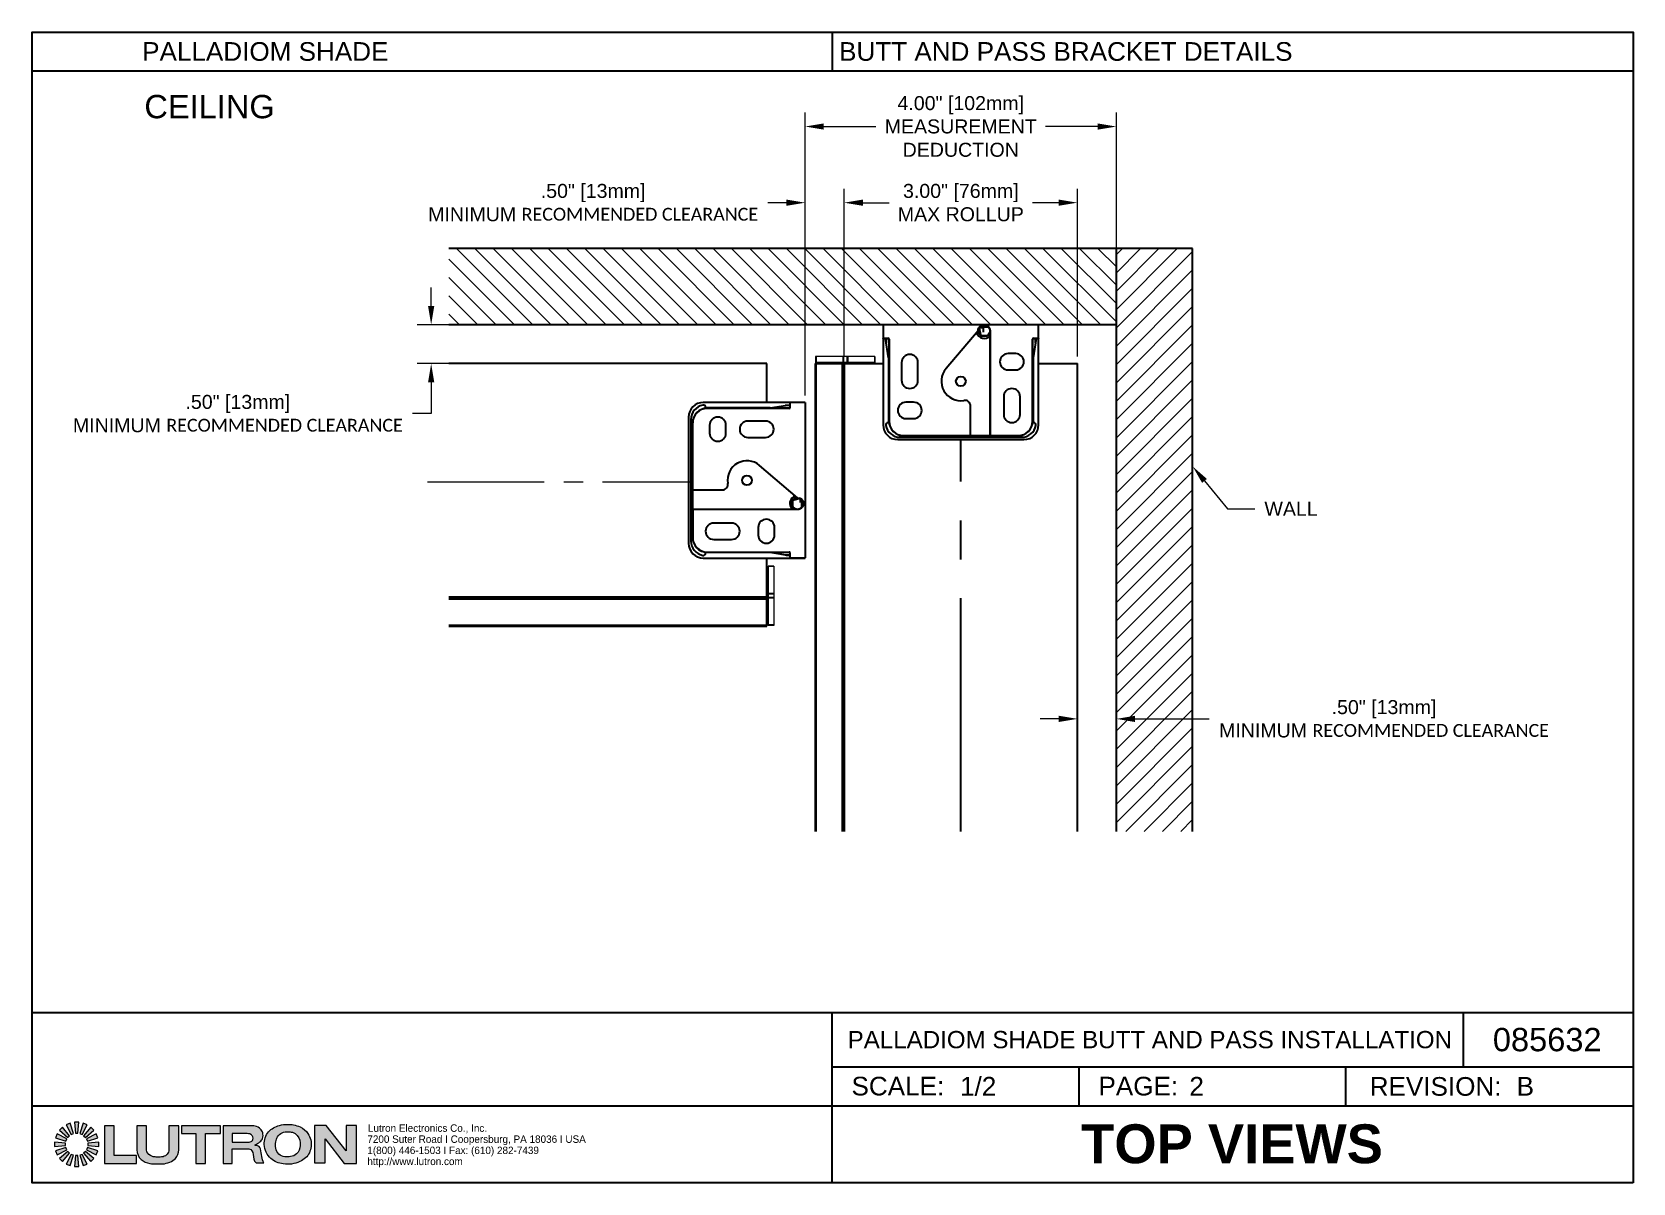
# Paper-space layout '085632_PAGE_2_OF_2' of a CAD drawing. Header units: inches. Extents: x 0.1 to 10.4, y 0.1 to 7.5.
# The model-space entities are those that its viewports show. They can reach past a viewport. Long polylines and large blocks are cut down to what shows.
import ezdxf
from ezdxf.enums import TextEntityAlignment as Align

# ---------------------------------------------------------------- set-up
doc = ezdxf.new("R2010")
doc.units = ezdxf.units.IN
doc.header["$MEASUREMENT"] = 0
doc.linetypes.add('CENTER2', pattern=[1.125, 0.75, -0.125, 0.125, -0.125])
doc.layers.get('0').update_dxf_attribs({"true_color": 0xc2ced6})
for name, color, linetype, lineweight in [('BORDER', 7, 'Continuous', 30), ('CENTERLINE', 7, 'CENTER2', 30), ('FABRIC-ROLL', 7, 'Continuous', 30), ('HEMBAR-ENDCAP', 7, 'Continuous', 9), ('SHADE-BRACKET', 7, 'Continuous', 30), ('STRUCTURE-SUB-STRUCTURE_THICK', 7, 'Continuous', 30), ('STRUCTURE-SUB-STRUCTURE_THIN', 7, 'Continuous', 9), ('TEXT', 7, 'Continuous', 18)]:
    doc.layers.add(name, color=color, linetype=linetype, lineweight=lineweight)
doc.layers.add('VIEWPORT', color=2, linetype='Continuous')
doc.layers.get('VIEWPORT').off()
doc.styles.get("Standard").update_dxf_attribs({"font": 'arial.ttf'})
doc.styles.add('TEXTSTYLE_4', font='cgomg.ttf')
doc.styles.add('TEXTSTYLE_5', font='cgomgbd.ttf')
doc.dimstyles.new('MM IN LINE', dxfattribs={"dimscale": 0, "dimtxt": 0.09, "dimasz": 0.12, "dimexe": 0.09, "dimexo": 0.045, "dimgap": 0.0625, "dimtad": 0, "dimtih": 1, "dimtoh": 1, "dimrnd": 0.0625, "dimzin": 4, "dimdsep": 46, "dimtxsty": 'Standard', "dimcen": 0.045, "dimclrd": 256, "dimclre": 256, "dimclrt": 256, "dimadec": 0, "dimazin": 1, "dimtfac": 1, "dimtofl": 0, "dimtmove": 0, "dimatfit": 3, "dimfxl": 1, "dimtfill": 1, "dimtolj": 1, "dimtzin": 0, "dimlwd": -1, "dimlwe": -1, "dimarcsym": 0})

# ---------------------------------------------------------------- blocks, each defined once
blk = doc.blocks.new('LANDSCAPE_TITLE_BK_ATTRIBUTE')
for tag, height, p in [('CONSUMER/CONTRACT_ROLLER________', 0.12, (2.409, 7.4)), ('MOUNT', 0.12, (6.859, 7.4)), ('FAMILY', 0.1, (7.294, 1.047)), ('PN', 0.15, (9.857, 1.047))]:
    blk.add_attdef(tag, text='', height=height).set_placement(p, align=Align.MIDDLE_CENTER)
for tag, p in [('#/#', (6.092, 0.747)), ('VIEW', (7.567, 0.747)), ('REV', (9.671, 0.747))]:
    blk.add_attdef(tag, text='', height=0.12).set_placement(p, align=Align.MIDDLE_LEFT)
blk = doc.blocks.new('LANDSCAPE_BORDER_2')
at = {"layer": 'TEXT'}
h = blk.add_hatch(color=7, dxfattribs=at)
h.paths.add_polyline_path([(0.404, 0.445), (0.42, 0.445), (0.426, 0.515), (0.398, 0.515)])
h.paths.add_polyline_path([(0.42, 0.301), (0.404, 0.301), (0.398, 0.231), (0.426, 0.231)])
h.paths.add_polyline_path([(0.27, 0.359), (0.34, 0.365), (0.34, 0.381), (0.27, 0.387)])
h.paths.add_polyline_path([(0.484, 0.365), (0.554, 0.359), (0.554, 0.387), (0.484, 0.381)])
h.paths.add_polyline_path([(0.432, 0.443), (0.447, 0.437), (0.479, 0.499), (0.454, 0.509)])
h.paths.add_polyline_path([(0.392, 0.303), (0.377, 0.309), (0.345, 0.247), (0.37, 0.237)])
h.paths.add_polyline_path([(0.276, 0.415), (0.343, 0.393), (0.348, 0.408), (0.286, 0.44)])
h.paths.add_polyline_path([(0.476, 0.338), (0.538, 0.306), (0.548, 0.331), (0.482, 0.353)])
h.paths.add_polyline_path([(0.457, 0.429), (0.468, 0.418), (0.522, 0.464), (0.503, 0.483)])
h.paths.add_polyline_path([(0.367, 0.317), (0.356, 0.328), (0.302, 0.282), (0.321, 0.263)])
h.paths.add_polyline_path([(0.302, 0.464), (0.356, 0.418), (0.367, 0.429), (0.321, 0.483)])
h.paths.add_polyline_path([(0.457, 0.317), (0.503, 0.263), (0.522, 0.282), (0.468, 0.328)])
h.paths.add_polyline_path([(0.476, 0.408), (0.482, 0.393), (0.548, 0.415), (0.538, 0.44)])
h.paths.add_polyline_path([(0.348, 0.338), (0.343, 0.353), (0.276, 0.331), (0.286, 0.306)])
h.paths.add_polyline_path([(0.345, 0.499), (0.377, 0.437), (0.392, 0.443), (0.37, 0.509)])
h.paths.add_polyline_path([(0.432, 0.303), (0.454, 0.237), (0.479, 0.247), (0.447, 0.309)])
h = blk.add_hatch(color=7, dxfattribs=at)
edge = h.paths.add_edge_path()
edge.add_line((0.592, 0.25), (0.796, 0.25))
edge.add_line((0.796, 0.25), (0.796, 0.301))
edge.add_line((0.796, 0.301), (0.654, 0.301))
edge.add_line((0.654, 0.301), (0.654, 0.493))
edge.add_line((0.654, 0.493), (0.592, 0.493))
edge.add_line((0.592, 0.493), (0.592, 0.25))
edge = h.paths.add_edge_path()
edge.add_spline(control_points=[(0.8, 0.338), (0.799, 0.315), (0.819, 0.272), (0.877, 0.248), (0.925, 0.248), (0.968, 0.246), (1.01, 0.256), (1.056, 0.282), (1.067, 0.319), (1.068, 0.338)], knot_values=[0, 0, 0, 0, 0.188111, 0.359458, 0.484066, 0.584571, 0.714437, 0.834186, 1, 1, 1, 1], degree=3, periodic=0)
edge.add_line((1.068, 0.338), (1.068, 0.493))
edge.add_line((1.068, 0.493), (1.005, 0.493))
edge.add_line((1.005, 0.493), (1.005, 0.338))
edge.add_spline(control_points=[(1.005, 0.338), (1.004, 0.329), (0.997, 0.308), (0.966, 0.29), (0.934, 0.292), (0.906, 0.292), (0.877, 0.304), (0.862, 0.321), (0.862, 0.338)], knot_values=[0, 0, 0, 0, 0.15202, 0.320142, 0.51822, 0.660899, 0.757095, 1, 1, 1, 1], degree=3, periodic=0)
edge.add_line((0.862, 0.338), (0.862, 0.493))
edge.add_line((0.862, 0.493), (0.8, 0.493))
edge.add_line((0.8, 0.493), (0.8, 0.338))
h.paths.add_polyline_path([(1.086, 0.443), (1.178, 0.443), (1.178, 0.25), (1.241, 0.25), (1.241, 0.443), (1.337, 0.443), (1.337, 0.493), (1.086, 0.493)])
edge = h.paths.add_edge_path()
edge.add_line((1.353, 0.25), (1.412, 0.25))
edge.add_line((1.412, 0.25), (1.412, 0.345))
edge.add_line((1.412, 0.345), (1.519, 0.345))
edge.add_spline(control_points=[(1.519, 0.345), (1.539, 0.344), (1.55, 0.304), (1.548, 0.267), (1.566, 0.254)], knot_values=[0, 0, 0, 0, 0.461097, 1, 1, 1, 1], degree=3, periodic=0)
edge.add_line((1.566, 0.254), (1.615, 0.254))
edge.add_spline(control_points=[(1.615, 0.254), (1.608, 0.266), (1.601, 0.298), (1.599, 0.333), (1.585, 0.365), (1.572, 0.365), (1.559, 0.365)], knot_values=[0, 0, 0, 0, 0.309273, 0.686569, 0.804595, 1, 1, 1, 1], degree=3, periodic=0)
edge.add_line((1.559, 0.365), (1.559, 0.371))
edge.add_spline(control_points=[(1.559, 0.371), (1.571, 0.374), (1.589, 0.386), (1.608, 0.408), (1.611, 0.43), (1.609, 0.451), (1.594, 0.477), (1.567, 0.49), (1.544, 0.493), (1.534, 0.493), (1.529, 0.493)], knot_values=[0, 0, 0, 0, 0.183729, 0.323126, 0.41577, 0.510898, 0.645084, 0.849809, 0.930648, 1, 1, 1, 1], degree=3, periodic=0)
edge.add_line((1.529, 0.493), (1.353, 0.493))
edge.add_line((1.353, 0.493), (1.353, 0.25))
edge = h.paths.add_edge_path()
edge.add_line((1.412, 0.387), (1.501, 0.387))
edge.add_spline(control_points=[(1.501, 0.387), (1.508, 0.387), (1.527, 0.385), (1.547, 0.401), (1.546, 0.423), (1.53, 0.442), (1.511, 0.443), (1.501, 0.443)], knot_values=[0, 0, 0, 0, 0.230109, 0.419054, 0.563256, 0.732365, 1, 1, 1, 1], degree=3, periodic=0)
edge.add_line((1.501, 0.443), (1.412, 0.443))
edge.add_line((1.412, 0.443), (1.412, 0.387))
h.paths.add_polyline_path([(1.942, 0.254), (2.009, 0.254), (2.009, 0.408), (2.133, 0.25), (2.211, 0.25), (2.211, 0.495), (2.145, 0.495), (2.145, 0.331), (2.016, 0.495), (1.942, 0.495)])
edge = h.paths.add_edge_path()
edge.add_spline(control_points=[(1.771, 0.502), (1.752, 0.502), (1.707, 0.496), (1.636, 0.461), (1.606, 0.367), (1.65, 0.275), (1.729, 0.245), (1.795, 0.244), (1.844, 0.26), (1.897, 0.29), (1.93, 0.36), (1.91, 0.441), (1.857, 0.486), (1.81, 0.499), (1.783, 0.502), (1.771, 0.502)], knot_values=[0, 0, 0, 0, 0.06306, 0.155327, 0.255366, 0.367513, 0.466924, 0.528817, 0.591533, 0.641692, 0.734618, 0.832299, 0.906956, 0.958757, 1, 1, 1, 1], degree=3, periodic=0)
edge = h.paths.add_edge_path()
edge.add_spline(control_points=[(1.771, 0.454), (1.758, 0.454), (1.731, 0.452), (1.701, 0.425), (1.691, 0.387), (1.69, 0.348), (1.707, 0.306), (1.749, 0.292), (1.789, 0.292), (1.835, 0.31), (1.857, 0.368), (1.842, 0.426), (1.803, 0.453), (1.78, 0.454), (1.771, 0.454)], knot_values=[0, 0, 0, 0, 0.074304, 0.154386, 0.220079, 0.299568, 0.381617, 0.466113, 0.537445, 0.620684, 0.736064, 0.868297, 0.943341, 1, 1, 1, 1], degree=3, periodic=0)
at = {"layer": 'BORDER'}
for p, q in [((5.272, 7.275), (5.272, 7.525)), ((0.125, 7.275), (10.419, 7.275)), ((0.125, 1.222), (10.419, 1.222)), ((5.269, 0.125), (5.269, 1.222)), ((9.328, 1.222), (9.328, 0.872)), ((5.269, 0.872), (10.419, 0.872)), ((6.858, 0.622), (6.858, 0.872)), ((8.573, 0.622), (8.573, 0.872)), ((0.125, 0.622), (10.419, 0.622))]:
    blk.add_line(p, q, dxfattribs=at)
blk.add_lwpolyline([(10.419, 0.125), (0.125, 0.125), (0.125, 7.525), (10.419, 7.525), (10.419, 0.125)], dxfattribs=at)
at = {"layer": 'TEXT', "color": 7, "linetype": 'Continuous'}
for p, q in [((0.286, 0.44), (0.276, 0.415)), ((0.276, 0.415), (0.343, 0.393)), ((0.321, 0.483), (0.302, 0.464)), ((0.27, 0.387), (0.27, 0.359)), ((0.34, 0.381), (0.27, 0.387)), ((0.27, 0.359), (0.34, 0.365)), ((0.343, 0.353), (0.276, 0.331)), ((0.276, 0.331), (0.286, 0.306)), ((0.34, 0.365), (0.34, 0.381)), ((0.302, 0.282), (0.321, 0.263))]:
    blk.add_line(p, q, dxfattribs=at)
at = {"layer": 'TEXT', "color": 7}
for p, q in [((0.348, 0.408), (0.286, 0.44)), ((0.302, 0.464), (0.356, 0.418)), ((0.367, 0.429), (0.321, 0.483)), ((0.37, 0.509), (0.345, 0.499)), ((0.345, 0.499), (0.377, 0.437)), ((0.356, 0.418), (0.367, 0.429)), ((0.392, 0.443), (0.37, 0.509)), ((0.377, 0.437), (0.392, 0.443)), ((0.398, 0.515), (0.404, 0.445)), ((0.426, 0.515), (0.398, 0.515)), ((0.404, 0.445), (0.42, 0.445)), ((0.42, 0.445), (0.426, 0.515)), ((0.454, 0.509), (0.432, 0.443)), ((0.432, 0.443), (0.447, 0.437)), ((0.447, 0.437), (0.479, 0.499)), ((0.479, 0.499), (0.454, 0.509)), ((0.503, 0.483), (0.457, 0.429)), ((0.457, 0.429), (0.468, 0.418)), ((0.468, 0.418), (0.522, 0.464)), ((0.538, 0.44), (0.476, 0.408)), ((0.482, 0.393), (0.548, 0.415)), ((0.522, 0.464), (0.503, 0.483)), ((0.548, 0.415), (0.538, 0.44)), ((0.592, 0.493), (0.592, 0.25)), ((0.654, 0.493), (0.592, 0.493)), ((0.654, 0.301), (0.654, 0.493)), ((0.8, 0.493), (0.8, 0.338)), ((0.862, 0.493), (0.8, 0.493)), ((0.862, 0.338), (0.862, 0.493)), ((1.005, 0.493), (1.005, 0.338)), ((1.068, 0.493), (1.005, 0.493)), ((1.068, 0.338), (1.068, 0.493)), ((1.086, 0.493), (1.086, 0.443)), ((1.337, 0.493), (1.086, 0.493)), ((1.086, 0.443), (1.178, 0.443)), ((1.178, 0.443), (1.178, 0.25)), ((1.241, 0.25), (1.241, 0.443)), ((1.241, 0.443), (1.337, 0.443)), ((1.337, 0.443), (1.337, 0.493)), ((1.353, 0.493), (1.353, 0.25)), ((1.529, 0.493), (1.353, 0.493)), ((1.412, 0.443), (1.412, 0.387)), ((1.501, 0.443), (1.412, 0.443)), ((1.942, 0.495), (1.942, 0.254)), ((2.016, 0.495), (1.942, 0.495)), ((2.145, 0.331), (2.016, 0.495)), ((2.145, 0.495), (2.145, 0.331)), ((2.211, 0.495), (2.145, 0.495)), ((2.211, 0.25), (2.211, 0.495)), ((0.286, 0.306), (0.348, 0.338)), ((0.356, 0.328), (0.302, 0.282)), ((0.321, 0.263), (0.367, 0.317)), ((0.343, 0.393), (0.348, 0.408)), ((0.348, 0.338), (0.343, 0.353)), ((0.377, 0.309), (0.345, 0.247)), ((0.367, 0.317), (0.356, 0.328)), ((0.392, 0.303), (0.377, 0.309)), ((0.447, 0.309), (0.432, 0.303)), ((0.479, 0.247), (0.447, 0.309)), ((0.468, 0.328), (0.457, 0.317)), ((0.457, 0.317), (0.503, 0.263)), ((0.522, 0.282), (0.468, 0.328)), ((0.476, 0.408), (0.482, 0.393)), ((0.482, 0.353), (0.476, 0.338)), ((0.476, 0.338), (0.538, 0.306)), ((0.548, 0.331), (0.482, 0.353)), ((0.554, 0.387), (0.484, 0.381)), ((0.484, 0.381), (0.484, 0.365)), ((0.484, 0.365), (0.554, 0.359)), ((0.538, 0.306), (0.548, 0.331)), ((0.554, 0.359), (0.554, 0.387)), ((1.412, 0.387), (1.501, 0.387)), ((1.412, 0.25), (1.412, 0.345)), ((1.412, 0.345), (1.519, 0.345)), ((1.559, 0.365), (1.559, 0.371)), ((2.009, 0.254), (2.009, 0.408)), ((2.009, 0.408), (2.133, 0.25)), ((0.345, 0.247), (0.37, 0.237)), ((0.37, 0.237), (0.392, 0.303)), ((0.404, 0.301), (0.398, 0.231)), ((0.398, 0.231), (0.426, 0.231)), ((0.42, 0.301), (0.404, 0.301)), ((0.426, 0.231), (0.42, 0.301)), ((0.432, 0.303), (0.454, 0.237)), ((0.454, 0.237), (0.479, 0.247)), ((0.503, 0.263), (0.522, 0.282)), ((0.592, 0.25), (0.796, 0.25)), ((0.796, 0.301), (0.654, 0.301)), ((0.796, 0.25), (0.796, 0.301)), ((1.178, 0.25), (1.241, 0.25)), ((1.353, 0.25), (1.412, 0.25)), ((1.566, 0.254), (1.615, 0.254)), ((1.942, 0.254), (2.009, 0.254)), ((2.133, 0.25), (2.211, 0.25))]:
    blk.add_line(p, q, dxfattribs=at)
for points, knots in [([(1.501, 0.387), (1.508, 0.387), (1.527, 0.385), (1.547, 0.401), (1.546, 0.423), (1.53, 0.442), (1.511, 0.443), (1.501, 0.443)], [0, 0, 0, 0, 0.230109, 0.419054, 0.563256, 0.732365, 1, 1, 1, 1]), ([(1.559, 0.371), (1.571, 0.374), (1.589, 0.386), (1.608, 0.408), (1.611, 0.43), (1.609, 0.451), (1.594, 0.477), (1.567, 0.49), (1.544, 0.493), (1.534, 0.493), (1.529, 0.493)], [0, 0, 0, 0, 0.183729, 0.323126, 0.41577, 0.510898, 0.645084, 0.849809, 0.930648, 1, 1, 1, 1]), ([(1.771, 0.502), (1.752, 0.502), (1.707, 0.496), (1.636, 0.461), (1.606, 0.367), (1.65, 0.275), (1.729, 0.245), (1.795, 0.244), (1.844, 0.26), (1.897, 0.29), (1.93, 0.36), (1.91, 0.441), (1.857, 0.486), (1.81, 0.499), (1.783, 0.502), (1.771, 0.502)], [0, 0, 0, 0, 0.06306, 0.155327, 0.255366, 0.367513, 0.466924, 0.528817, 0.591533, 0.641692, 0.734618, 0.832299, 0.906956, 0.958757, 1, 1, 1, 1]), ([(1.771, 0.454), (1.758, 0.454), (1.731, 0.452), (1.701, 0.425), (1.691, 0.387), (1.69, 0.348), (1.707, 0.306), (1.749, 0.292), (1.789, 0.292), (1.835, 0.31), (1.857, 0.368), (1.842, 0.426), (1.803, 0.453), (1.78, 0.454), (1.771, 0.454)], [0, 0, 0, 0, 0.074304, 0.154386, 0.220079, 0.299568, 0.381617, 0.466113, 0.537445, 0.620684, 0.736064, 0.868297, 0.943341, 1, 1, 1, 1]), ([(0.8, 0.338), (0.799, 0.315), (0.819, 0.272), (0.877, 0.248), (0.925, 0.248), (0.968, 0.246), (1.01, 0.256), (1.056, 0.282), (1.067, 0.319), (1.068, 0.338)], [0, 0, 0, 0, 0.188111, 0.359458, 0.484066, 0.584571, 0.714437, 0.834186, 1, 1, 1, 1]), ([(1.005, 0.338), (1.004, 0.329), (0.997, 0.308), (0.966, 0.29), (0.934, 0.292), (0.906, 0.292), (0.877, 0.304), (0.862, 0.321), (0.862, 0.338)], [0, 0, 0, 0, 0.15202, 0.320142, 0.51822, 0.660899, 0.757095, 1, 1, 1, 1]), ([(1.519, 0.345), (1.539, 0.344), (1.55, 0.304), (1.548, 0.267), (1.566, 0.254)], [0, 0, 0, 0, 0.461097, 1, 1, 1, 1]), ([(1.615, 0.254), (1.608, 0.266), (1.601, 0.298), (1.599, 0.333), (1.585, 0.365), (1.572, 0.365), (1.559, 0.365)], [0, 0, 0, 0, 0.309273, 0.686569, 0.804595, 1, 1, 1, 1])]:
    blk.add_open_spline(points, degree=3, knots=knots, dxfattribs=at)
at = {"layer": 'TEXT', "color": 7, "lineweight": 15}
for s, style, p in [('7200 Suter Road I Coopersburg, PA 18036 I USA', 'TEXTSTYLE_4', (2.281, 0.383)), ('Lutron Electronics Co., Inc.', 'TEXTSTYLE_5', (2.285, 0.454)), ('1(800) 446-1503 I Fax: (610) 282-7439', 'TEXTSTYLE_4', (2.281, 0.311)), ('http://www.lutron.com', 'TEXTSTYLE_4', (2.281, 0.24))]:
    blk.add_text(s, height=0.04772, dxfattribs=dict(at, style=style)).set_placement(p)
at = {"layer": 'TEXT'}
for s, width, insert, char_height, attachment_point in [('SCALE:', 1.71457, (5.394, 0.747), 0.12, 4), ('PAGE:', 1.71457, (6.982, 0.747), 0.12, 4), ('REVISION:', 1.71462, (8.726, 0.745), 0.12, 4), ('\\pxqc;{\\fArial|b1|i0|c0|p34;TOP VIEWS}', 5.14375, (5.269, 0.502), 0.25, 1)]:
    blk.add_mtext_dynamic_manual_height_columns(s, width=width, gutter_width=1, heights=[0], dxfattribs=dict(at, insert=insert, char_height=char_height, attachment_point=attachment_point))
blk = doc.blocks.new('*D15')
at = {"layer": 'TEXT', "transparency": 16777216}
for p, q in [((6.847, 3.594), (6.847, 3.019)), ((7.097, 3.594), (7.097, 3.019)), ((6.727, 3.109), (6.607, 3.109)), ((7.217, 3.109), (7.694, 3.109))]:
    blk.add_line(p, q, dxfattribs=at)
for points in [[(6.727, 3.129), (6.727, 3.089), (6.847, 3.109)], [(7.217, 3.129), (7.217, 3.089), (7.097, 3.109)]]:
    blk.add_solid(points, dxfattribs=at)
at = {"layer": 'TEXT', "transparency": 16777216, "insert": (8.818, 3.109), "char_height": 0.09, "attachment_point": 5, "bg_fill": 3, "box_fill_scale": 1.25, "bg_fill_color": 256, "bg_fill_true_color": 13158600, "bg_fill_transparency": 0}
blk.add_mtext('\\A1;.50" [13mm]\\PMINIMUM {\\fCalibri|b0|i0|c0|p34;\\H0.91667x;RECOMMENDED CLEARANCE}', dxfattribs=at)

msp = doc.modelspace()

# ---------------------------------------------------------------- hatches: boundary and pattern name
at = {"layer": 'STRUCTURE-SUB-STRUCTURE_THIN', "transparency": 33554559}
h = msp.add_hatch(dxfattribs=at)
h.set_pattern_fill('ANSI31', color=256, scale=1.333333, angle=90)
h.set_pattern_definition([(135, (44.98337, 11.505), (-0.11785113, -0.11785113), [])])
h.paths.add_polyline_path([(62.868, 63.87), (62.772, 63.801), (61.539, 62.889), (71.58, 62.889), (71.58, 63.87)])
h = msp.add_hatch(dxfattribs=at)
h.set_pattern_fill('ANSI31', color=256, scale=1.333333)
h.set_pattern_definition([(45, (44.98337, 11.505), (-0.11785113, 0.11785113), [])])
h.paths.add_polyline_path([(71.58, 55.469), (72.561, 55.783), (72.561, 63.87), (71.58, 63.87)])

# ---------------------------------------------------------------- linework, layer by layer
at = {"color": 7, "linetype": 'Continuous'}
for p, q in [((69.835, 62.875), (69.851, 62.884)), ((69.851, 62.884), (69.869, 62.889)), ((69.869, 62.889), (69.884, 62.889)), ((69.888, 62.889), (69.906, 62.885)), ((69.906, 62.885), (69.923, 62.876))]:
    msp.add_line(p, q, dxfattribs=at)
at = {"layer": 'CENTERLINE'}
msp.add_line((69.58, 55.37), (69.58, 61.407), dxfattribs=at)
at = {"layer": 'FABRIC-ROLL', "linetype": 'Continuous'}
for p, q in [((67.087, 62.389), (60.899, 62.389)), ((67.087, 61.889), (67.087, 62.389)), ((67.705, 62.389), (67.705, 55.691)), ((67.705, 62.389), (68.58, 62.389)), ((67.716, 62.389), (67.716, 55.69)), ((68.056, 62.389), (68.056, 55.657)), ((68.08, 62.389), (68.08, 55.655)), ((70.58, 62.389), (71.08, 62.389)), ((71.08, 55.37), (71.08, 62.389)), ((67.087, 59.014), (67.087, 59.889)), ((61.135, 59.389), (67.087, 59.389)), ((61.162, 59.365), (67.087, 59.365)), ((61.546, 59.025), (67.087, 59.025)), ((61.558, 59.014), (67.087, 59.014))]:
    msp.add_line(p, q, dxfattribs=at)
at = {"layer": 'HEMBAR-ENDCAP', "linetype": 'Continuous'}
for p, q in [((67.712, 62.479), (67.712, 62.404)), ((68.476, 62.479), (67.712, 62.479)), ((68.476, 62.404), (67.712, 62.404)), ((67.719, 62.479), (67.719, 62.404)), ((67.727, 62.404), (67.727, 62.389)), ((67.747, 62.389), (67.747, 62.404)), ((67.767, 62.389), (67.767, 62.404)), ((67.772, 62.404), (67.772, 62.389)), ((68.063, 62.479), (68.063, 62.404)), ((68.072, 62.479), (68.072, 62.389)), ((68.116, 62.479), (68.116, 62.389)), ((68.125, 62.479), (68.125, 62.404)), ((68.447, 62.404), (68.447, 62.389)), ((68.469, 62.479), (68.469, 62.404)), ((68.476, 62.479), (68.476, 62.404)), ((67.102, 59.756), (67.087, 59.756)), ((67.102, 59.785), (67.102, 59.021)), ((67.177, 59.785), (67.102, 59.785)), ((67.177, 59.778), (67.102, 59.778)), ((67.177, 59.785), (67.177, 59.021)), ((67.177, 59.425), (67.087, 59.425)), ((67.177, 59.381), (67.087, 59.381)), ((67.177, 59.434), (67.102, 59.434)), ((67.177, 59.372), (67.102, 59.372)), ((67.102, 59.081), (67.087, 59.081)), ((67.102, 59.076), (67.087, 59.076)), ((67.102, 59.056), (67.087, 59.056)), ((67.102, 59.036), (67.087, 59.036)), ((67.177, 59.028), (67.102, 59.028)), ((67.177, 59.021), (67.102, 59.021))]:
    msp.add_line(p, q, dxfattribs=at)
at = {"layer": 'SHADE-BRACKET', "linetype": 'Continuous'}
for p, q in [((68.58, 62.889), (68.58, 62.714)), ((68.582, 62.889), (68.582, 62.714)), ((69.805, 62.812), (69.39, 62.324)), ((69.803, 62.81), (69.805, 62.829)), ((69.805, 62.829), (69.811, 62.847)), ((69.81, 62.829), (69.807, 62.83)), ((69.813, 62.827), (69.81, 62.829)), ((69.811, 62.847), (69.821, 62.862)), ((69.814, 62.845), (69.813, 62.847)), ((69.814, 62.825), (69.813, 62.827)), ((69.814, 62.825), (69.814, 62.845)), ((69.814, 62.845), (69.835, 62.763)), ((69.831, 62.761), (69.814, 62.825)), ((69.816, 62.851), (69.867, 62.851)), ((69.867, 62.852), (69.817, 62.852)), ((69.821, 62.862), (69.835, 62.875)), ((69.824, 62.862), (69.936, 62.862)), ((69.867, 62.852), (69.867, 62.792)), ((69.923, 62.876), (69.937, 62.864)), ((69.937, 62.864), (69.948, 62.848)), ((69.948, 62.848), (69.955, 62.831)), ((69.955, 62.831), (69.957, 62.812)), ((69.955, 62.812), (69.955, 61.464)), ((69.957, 62.812), (69.955, 62.812)), ((69.957, 62.812), (69.957, 61.464)), ((70.578, 62.714), (70.578, 62.889)), ((70.58, 62.714), (70.58, 62.889)), ((68.582, 62.712), (68.58, 62.714)), ((68.58, 62.712), (68.58, 61.6)), ((68.58, 62.712), (68.647, 62.712)), ((68.581, 62.713), (68.582, 62.714)), ((68.582, 62.714), (68.647, 62.714)), ((68.65, 62.462), (68.61, 62.712)), ((68.615, 62.712), (68.618, 62.71)), ((68.615, 62.681), (68.617, 62.681)), ((68.617, 62.704), (68.617, 62.666)), ((68.619, 62.704), (68.617, 62.704)), ((68.618, 62.71), (68.619, 62.708)), ((68.619, 62.708), (68.619, 62.704)), ((68.619, 62.704), (68.619, 62.653)), ((68.647, 62.714), (68.647, 62.712)), ((68.655, 62.704), (68.655, 61.65)), ((68.657, 62.704), (68.655, 62.704)), ((68.657, 62.704), (68.657, 61.65)), ((69.812, 62.782), (69.825, 62.782)), ((69.819, 62.769), (69.829, 62.769)), ((69.831, 62.761), (69.827, 62.76)), ((69.827, 62.76), (69.827, 62.76)), ((69.833, 62.762), (69.831, 62.761)), ((69.835, 62.762), (69.833, 62.762)), ((69.835, 62.763), (69.835, 62.762)), ((69.835, 62.763), (69.835, 62.763)), ((69.835, 62.763), (69.835, 62.763)), ((69.842, 62.749), (69.907, 62.75)), ((69.907, 62.743), (69.907, 62.75)), ((69.907, 62.75), (69.92, 62.75)), ((69.92, 62.75), (69.92, 62.75)), ((70.503, 61.65), (70.503, 62.704)), ((70.503, 62.704), (70.505, 62.704)), ((70.505, 61.65), (70.505, 62.704)), ((70.55, 62.712), (70.51, 62.462)), ((70.513, 62.714), (70.513, 62.712)), ((70.513, 62.714), (70.578, 62.714)), ((70.513, 62.712), (70.58, 62.712)), ((70.54, 62.704), (70.541, 62.708)), ((70.54, 62.653), (70.54, 62.704)), ((70.54, 62.704), (70.542, 62.704)), ((70.541, 62.708), (70.542, 62.71)), ((70.542, 62.71), (70.544, 62.712)), ((70.542, 62.666), (70.542, 62.704)), ((70.542, 62.681), (70.545, 62.681)), ((70.578, 62.712), (70.58, 62.714)), ((70.578, 62.714), (70.579, 62.713)), ((70.58, 61.6), (70.58, 62.712)), ((68.65, 62.462), (68.65, 61.63)), ((68.819, 62.401), (68.819, 62.174)), ((69.029, 62.174), (69.029, 62.401)), ((70.286, 62.517), (70.187, 62.517)), ((70.51, 62.462), (70.51, 61.63)), ((70.187, 62.307), (70.286, 62.307)), ((67.38, 61.889), (66.268, 61.889)), ((66.298, 61.825), (66.298, 61.819)), ((67.13, 61.819), (66.298, 61.819)), ((66.318, 61.812), (66.318, 61.814)), ((67.372, 61.814), (66.318, 61.814)), ((67.372, 61.812), (66.318, 61.812)), ((66.326, 61.819), (66.326, 61.814)), ((66.329, 61.819), (66.329, 61.814)), ((66.412, 61.819), (66.412, 61.814)), ((67.13, 61.819), (67.38, 61.859)), ((67.372, 61.849), (67.321, 61.849)), ((67.372, 61.851), (67.333, 61.851)), ((67.349, 61.854), (67.349, 61.851)), ((67.372, 61.849), (67.372, 61.851)), ((67.375, 61.85), (67.372, 61.849)), ((67.372, 61.812), (67.372, 61.814)), ((67.378, 61.851), (67.375, 61.85)), ((67.38, 61.853), (67.378, 61.851)), ((67.38, 61.887), (67.382, 61.889)), ((67.38, 61.889), (67.38, 61.822)), ((67.382, 61.822), (67.38, 61.822)), ((67.381, 61.888), (67.382, 61.887)), ((67.578, 61.889), (67.382, 61.889)), ((67.382, 61.887), (67.382, 61.822)), ((67.578, 61.887), (67.382, 61.887)), ((67.578, 61.889), (67.58, 61.887)), ((67.578, 61.887), (67.579, 61.888)), ((67.578, 61.887), (67.578, 59.891)), ((67.58, 61.887), (67.58, 59.891)), ((68.973, 61.892), (68.874, 61.892)), ((69.705, 61.462), (69.705, 61.843)), ((70.131, 61.963), (70.131, 61.736)), ((70.341, 61.736), (70.341, 61.963)), ((66.08, 61.701), (66.08, 60.077)), ((66.11, 61.671), (66.11, 60.107)), ((66.13, 60.152), (66.13, 61.626)), ((66.132, 61.626), (66.13, 61.626)), ((66.132, 60.514), (66.132, 61.626)), ((66.35, 61.595), (66.35, 61.496)), ((66.56, 61.496), (66.56, 61.595)), ((67.069, 61.65), (66.841, 61.65)), ((68.644, 61.63), (68.65, 61.63)), ((68.65, 61.744), (68.655, 61.744)), ((68.65, 61.661), (68.655, 61.661)), ((68.65, 61.659), (68.655, 61.659)), ((68.657, 61.65), (68.655, 61.65)), ((68.874, 61.682), (68.973, 61.682)), ((70.503, 61.65), (70.505, 61.65)), ((70.505, 61.744), (70.51, 61.744)), ((70.51, 61.661), (70.505, 61.661)), ((70.51, 61.659), (70.505, 61.659)), ((70.51, 61.63), (70.516, 61.63)), ((66.841, 61.44), (67.069, 61.44)), ((68.768, 61.412), (70.392, 61.412)), ((68.798, 61.442), (70.362, 61.442)), ((68.843, 61.464), (68.843, 61.462)), ((68.843, 61.464), (69.955, 61.464)), ((68.843, 61.462), (70.317, 61.462)), ((69.957, 61.462), (69.955, 61.464)), ((69.956, 61.463), (69.957, 61.464)), ((69.957, 61.464), (70.317, 61.464)), ((70.317, 61.464), (70.317, 61.462)), ((67.48, 60.664), (66.992, 61.079)), ((66.13, 60.764), (66.511, 60.764)), ((67.41, 60.562), (67.417, 60.562)), ((67.416, 60.627), (67.417, 60.562)), ((67.417, 60.562), (67.417, 60.549)), ((67.417, 60.549), (67.417, 60.549)), ((67.428, 60.638), (67.493, 60.654)), ((67.428, 60.642), (67.428, 60.642)), ((67.428, 60.638), (67.428, 60.642)), ((67.429, 60.635), (67.428, 60.638)), ((67.43, 60.634), (67.429, 60.635)), ((67.43, 60.633), (67.43, 60.634)), ((67.431, 60.633), (67.43, 60.633)), ((67.431, 60.633), (67.43, 60.633)), ((67.513, 60.654), (67.431, 60.633)), ((67.437, 60.65), (67.437, 60.64)), ((67.45, 60.657), (67.45, 60.643)), ((67.493, 60.654), (67.495, 60.656)), ((67.493, 60.654), (67.513, 60.654)), ((67.495, 60.656), (67.496, 60.659)), ((67.496, 60.664), (67.514, 60.658)), ((67.496, 60.659), (67.497, 60.662)), ((67.513, 60.654), (67.514, 60.656)), ((67.514, 60.658), (67.53, 60.648)), ((67.531, 60.532), (67.516, 60.521)), ((67.519, 60.653), (67.519, 60.601)), ((67.52, 60.601), (67.52, 60.652)), ((67.53, 60.648), (67.542, 60.634)), ((67.53, 60.645), (67.53, 60.533)), ((67.544, 60.546), (67.531, 60.532)), ((67.542, 60.634), (67.551, 60.618)), ((67.552, 60.562), (67.544, 60.546)), ((67.551, 60.618), (67.556, 60.599)), ((67.556, 60.581), (67.552, 60.562)), ((67.556, 60.599), (67.556, 60.581)), ((66.13, 60.512), (66.132, 60.514)), ((66.131, 60.513), (66.132, 60.512)), ((67.48, 60.514), (66.132, 60.514)), ((66.132, 60.512), (66.132, 60.152)), ((67.48, 60.512), (66.132, 60.512)), ((66.631, 60.338), (66.403, 60.338)), ((67.48, 60.512), (67.48, 60.514)), ((67.498, 60.514), (67.48, 60.512)), ((67.516, 60.521), (67.498, 60.514)), ((66.132, 60.152), (66.13, 60.152)), ((66.403, 60.128), (66.631, 60.128)), ((66.975, 60.282), (66.975, 60.183)), ((67.185, 60.183), (67.185, 60.282)), ((66.298, 59.959), (66.298, 59.953)), ((67.13, 59.959), (66.298, 59.959)), ((66.318, 59.966), (66.318, 59.964)), ((66.318, 59.966), (67.372, 59.966)), ((66.318, 59.964), (67.372, 59.964)), ((66.326, 59.959), (66.326, 59.964)), ((66.329, 59.959), (66.329, 59.964)), ((66.412, 59.964), (66.412, 59.959)), ((67.38, 59.919), (67.13, 59.959)), ((67.321, 59.928), (67.372, 59.928)), ((67.333, 59.926), (67.372, 59.926)), ((67.349, 59.926), (67.349, 59.924)), ((67.372, 59.966), (67.372, 59.964)), ((67.372, 59.928), (67.372, 59.926)), ((67.372, 59.928), (67.375, 59.928)), ((67.375, 59.928), (67.378, 59.927)), ((67.378, 59.927), (67.38, 59.924)), ((67.38, 59.956), (67.38, 59.889)), ((67.382, 59.956), (67.38, 59.956)), ((67.382, 59.956), (67.382, 59.891)), ((66.268, 59.889), (67.38, 59.889)), ((67.38, 59.891), (67.382, 59.889)), ((67.382, 59.891), (67.381, 59.89)), ((67.382, 59.891), (67.578, 59.891)), ((67.382, 59.889), (67.578, 59.889)), ((67.578, 59.889), (67.58, 59.891)), ((67.578, 59.891), (67.579, 59.89))]:
    msp.add_line(p, q, dxfattribs=at)
for centre, radius in [((69.88, 62.812), 0.075), ((69.58, 62.162), 0.0625), ((66.83, 60.889), 0.0625), ((67.48, 60.589), 0.075)]:
    msp.add_circle(centre, radius, dxfattribs=at)
for centre, radius, start, end in [((68.609, 62.704), 0.008, 0, 67.5149), ((68.647, 62.704), 0.01, 0, 90), ((68.647, 62.704), 0.008, 0, 90), ((69.88, 62.812), 0.1, 194.7668, 318.5901), ((70.513, 62.704), 0.01, 90, 180), ((70.513, 62.704), 0.008, 90, 180), ((70.55, 62.704), 0.008, 112.4851, 180), ((68.924, 62.401), 0.105, 0, 180), ((70.187, 62.412), 0.105, 90, 270), ((70.286, 62.412), 0.105, 270, 90), ((69.58, 62.162), 0.25, 139.5939, 279.1706), ((68.924, 62.174), 0.105, 180, 0), ((70.236, 61.963), 0.105, 0, 180), ((66.268, 61.701), 0.188, 90, 180), ((66.298, 61.671), 0.188, 101.388, 180), ((66.318, 61.626), 0.188, 90, 180), ((66.318, 61.626), 0.186, 90, 180), ((66.267, 61.825), 0.031, 0, 101.388), ((67.372, 61.859), 0.008, 270, 337.5149), ((67.372, 61.822), 0.01, 270, 0), ((67.372, 61.822), 0.008, 270, 0), ((68.874, 61.787), 0.105, 90, 270), ((68.973, 61.787), 0.105, 270, 90), ((69.631, 61.843), 0.0735, 0, 99.1706), ((66.455, 61.595), 0.105, 0, 180), ((66.841, 61.545), 0.105, 90, 270), ((67.069, 61.545), 0.105, 270, 90), ((68.768, 61.6), 0.188, 180, 270), ((68.644, 61.599), 0.031, 90, 191.388), ((68.798, 61.63), 0.188, 191.388, 270), ((68.843, 61.65), 0.188, 180, 270), ((68.843, 61.65), 0.186, 180, 270), ((70.236, 61.736), 0.105, 180, 0), ((70.317, 61.65), 0.188, 270, 0), ((70.317, 61.65), 0.186, 270, 0), ((70.362, 61.63), 0.188, 270, 348.612), ((70.392, 61.6), 0.188, 270, 0), ((70.516, 61.599), 0.031, 348.612, 90), ((66.455, 61.496), 0.105, 180, 0), ((66.83, 60.889), 0.25, 49.5939, 189.1706), ((66.511, 60.837), 0.0735, 270, 9.1706), ((67.48, 60.589), 0.1, 104.7668, 228.5901), ((66.403, 60.233), 0.105, 90, 270), ((66.631, 60.233), 0.105, 270, 90), ((67.08, 60.282), 0.105, 0, 180), ((66.318, 60.152), 0.188, 180, 270), ((66.318, 60.152), 0.186, 180, 270), ((67.08, 60.183), 0.105, 180, 0), ((66.268, 60.077), 0.188, 180, 270), ((66.298, 60.107), 0.188, 180, 258.612), ((66.267, 59.953), 0.031, 258.612, 0), ((67.372, 59.956), 0.01, 0, 90), ((67.372, 59.956), 0.008, 0, 90), ((67.372, 59.918), 0.008, 22.4851, 90)]:
    msp.add_arc(centre, radius, start, end, dxfattribs=at)
at = {"layer": 'STRUCTURE-SUB-STRUCTURE_THICK', "linetype": 'Continuous'}
for p, q in [((72.561, 63.87), (62.868, 63.87)), ((71.58, 55.469), (71.58, 63.87)), ((72.561, 55.783), (72.561, 63.87)), ((71.58, 62.889), (61.539, 62.889))]:
    msp.add_line(p, q, dxfattribs=at)

psp = doc.layouts.new('085632_PAGE_2_OF_2')

# ---------------------------------------------------------------- linework, layer by layer
at = {"layer": 'TEXT'}
for p, q in [((5.096, 5.1872), (5.096, 7.0074)), ((7.097, 5.6882), (7.097, 7.0074)), ((5.216, 6.9174), (5.551, 6.9174)), ((6.977, 6.9174), (6.6421, 6.9174)), ((5.096, 5.1882), (5.096, 6.5179)), ((5.347, 5.4382), (5.347, 6.5179)), ((5.347, 5.4382), (5.347, 6.5179)), ((6.847, 5.4382), (6.847, 6.5179)), ((4.976, 6.4279), (4.856, 6.4279)), ((5.467, 6.4279), (5.6367, 6.4279)), ((5.467, 6.4279), (5.587, 6.4279)), ((6.727, 6.4279), (6.5574, 6.4279)), ((2.6915, 5.7632), (2.6915, 5.8832)), ((4.8057, 5.6432), (2.6015, 5.6432)), ((2.8113, 5.3932), (2.6015, 5.3932)), ((2.6915, 5.2732), (2.6915, 5.0714)), ((2.6915, 5.0714), (2.5715, 5.0714)), ((7.811, 4.4597), (7.9867, 4.4597))]:
    psp.add_line(p, q, dxfattribs=at)
at = {"layer": 'TEXT', "linetype": 'CENTER2'}
psp.add_line((2.6684, 4.6339), (4.356, 4.6339), dxfattribs=at)
at = {"layer": 'TEXT'}
psp.add_lwpolyline([(7.6639, 4.639), (7.811, 4.4597)], dxfattribs=at)
for points in [[(5.216, 6.9374), (5.216, 6.8974), (5.096, 6.9174)], [(6.977, 6.9374), (6.977, 6.8974), (7.097, 6.9174)], [(4.976, 6.4479), (4.976, 6.4079), (5.096, 6.4279)], [(5.467, 6.4479), (5.467, 6.4079), (5.347, 6.4279)], [(5.467, 6.4479), (5.467, 6.4079), (5.347, 6.4279)], [(6.727, 6.4479), (6.727, 6.4079), (6.847, 6.4279)], [(2.6715, 5.7632), (2.7115, 5.7632), (2.6915, 5.6432)], [(2.6715, 5.2732), (2.7115, 5.2732), (2.6915, 5.3932)], [(7.6484, 4.6263), (7.5877, 4.7317), (7.6793, 4.6517)]]:
    psp.add_solid(points, dxfattribs=at)

# ---------------------------------------------------------------- block references
at = {"layer": 'FABRIC-ROLL'}
psp.add_blockref('LANDSCAPE_BORDER_2', (0, 0), dxfattribs=at)
at = {"layer": 'TEXT'}
ref = psp.add_blockref('LANDSCAPE_TITLE_BK_ATTRIBUTE', (0, 0), dxfattribs=at)
ref.add_attrib('CONSUMER/CONTRACT_ROLLER________', 'PALLADIOM SHADE', dxfattribs={"layer": '0', "height": 0.12}).set_placement((1.625, 7.4001), align=Align.MIDDLE_CENTER)
ref.add_attrib('MOUNT', 'BUTT AND PASS BRACKET DETAILS', dxfattribs={"layer": '0', "height": 0.12}).set_placement((6.7719, 7.4001), align=Align.MIDDLE_CENTER)
ref.add_attrib('FAMILY', 'PALLADIOM SHADE BUTT AND PASS INSTALLATION', dxfattribs={"layer": '0', "height": 0.111}).set_placement((7.3122, 1.0469), align=Align.MIDDLE_CENTER)
ref.add_attrib('#/#', '1/2', dxfattribs={"layer": '0', "height": 0.12}).set_placement((6.0921, 0.7469), align=Align.MIDDLE_LEFT)
ref.add_attrib('VIEW', '2', dxfattribs={"layer": '0', "height": 0.12}).set_placement((7.5666, 0.7469), align=Align.MIDDLE_LEFT)
ref.add_attrib('REV', 'B', dxfattribs={"layer": '0', "height": 0.12}).set_placement((9.6707, 0.7469), align=Align.MIDDLE_LEFT)
ref.add_attrib('PN', '085632', dxfattribs={"layer": '0', "height": 0.15}).set_placement((9.8673, 1.0469), align=Align.MIDDLE_CENTER)

# ---------------------------------------------------------------- texts
at = {"layer": 'TEXT', "insert": (0.8472, 7.1206), "char_height": 0.15, "attachment_point": 1}
psp.add_mtext_dynamic_manual_height_columns('CEILING', width=1.453438, gutter_width=1, heights=[0], dxfattribs=at)
at = {"layer": 'TEXT', "insert": (8.0492, 4.5047), "char_height": 0.09, "attachment_point": 1}
psp.add_mtext('WALL', dxfattribs=at)

# ---------------------------------------------------------------- viewports
at = {"layer": 'VIEWPORT', "view_target_point": (274.3989, 97.8499)}
psp.add_viewport(center=(5.5304, 4.4297), size=(5.4518, 4.089933), view_center_point=(-205.9522, -37.3881), view_height=8.179866, dxfattribs=at)

# ---------------------------------------------------------------- next in the draw order: texts
at = {"layer": 'TEXT', "char_height": 0.09, "attachment_point": 5, "bg_fill": 3, "box_fill_scale": 1.25, "bg_fill_color": 256, "bg_fill_true_color": 13158600, "bg_fill_transparency": 0}
for s, insert in [('\\A1;4.00" [102mm]\\PMEASUREMENT\\PDEDUCTION', (6.0965, 6.9174)), ('\\A1;.50" [13mm]\\PMINIMUM {\\fCalibri|b0|i0|c0|p34;\\H0.91667x;RECOMMENDED CLEARANCE}', (3.7329, 6.4279)), ('\\A1;3.00" [76mm]\\PMAX ROLLUP', (6.097, 6.4279)), ('\\A1;.50" [13mm]\\PMINIMUM {\\fCalibri|b0|i0|c0|p34;\\H0.91667x;RECOMMENDED CLEARANCE}', (1.4484, 5.0714))]:
    psp.add_mtext(s, dxfattribs=dict(at, insert=insert))

# ---------------------------------------------------------------- next in the draw order: dimensions: what is measured, and where the dimension line sits
at = {"layer": 'TEXT'}
dim = psp.add_linear_dim(base=(7.097, 3.109), p1=(6.847, 3.6386), p2=(7.097, 3.6386), text='<>\\PMINIMUM {\\fCalibri|b0|i0|c0|p34;\\H0.91667x;RECOMMENDED CLEARANCE}', dimstyle='MM IN LINE', override={"dimscale": 1, "dimlfac": -2, "dimpost": '"'}, dxfattribs=at)
dim.commit()
dim.dimension.update_dxf_attribs({"geometry": '*D15', "text_midpoint": (8.8175, 3.109), "dimtype": 160})

doc.saveas('drawing.dxf')
